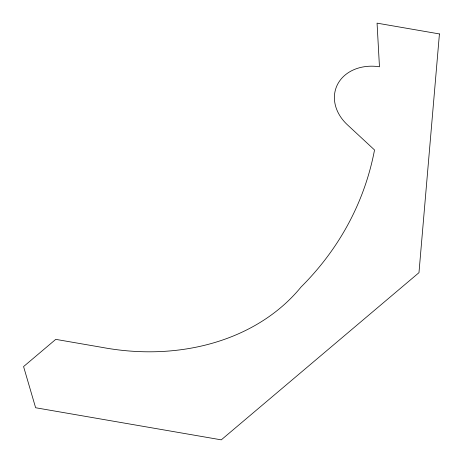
<?xml version="1.0" encoding="UTF-8"?>
<svg xmlns="http://www.w3.org/2000/svg" width="463" height="463" viewBox="0 0 463 463"><rect width="100%" height="100%" fill="white"/><g stroke="black" fill="none" stroke-linecap="round" stroke-linejoin="round"><path stroke-width="0.69" d="M439.428 33.938L418.974 272.678L221.273 439.85L35.628 407.747L23.572 366.58L55.757 339.362L102.311 347.418A216.661 174.163 19.1 0 0 301.06 287.002A395.906 318.249 19.1 0 0 374.526 149.966L347.47 124.86A43.858 35.257 19.1 0 1 337.938 83.681A43.858 35.257 19.1 0 1 379.463 66.788L377.061 23.15L439.428 33.938"/></g></svg>
